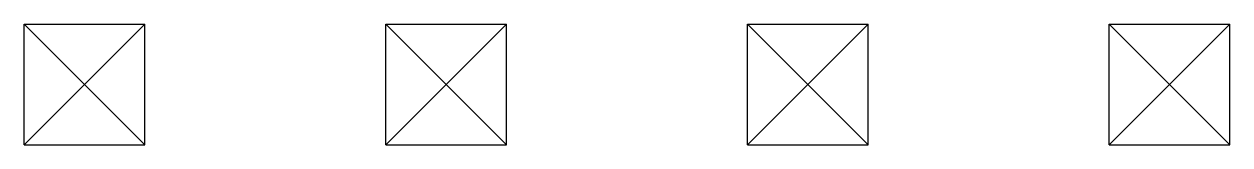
# Model space of a CAD drawing. Extents: x 131 to 495, y 66 to 228.
# Drawn here: x 489.29 to 495.29, y 227.54 to 228.14 of the extents above.
import ezdxf

# ---------------------------------------------------------------- set-up
doc = ezdxf.new("R2010")
doc.units = 0
doc.layers.add('PANTALLAS', color=2, linetype='CONTINUOUS')
doc.layers.add('PLANTA', color=5, linetype='CONTINUOUS')

# ---------------------------------------------------------------- blocks, each defined once
blk = doc.blocks.new('PANTALLA')
at = {"layer": 'PANTALLAS'}
for p, q in [((0, 0), (0, 0.6)), ((0, 0.6), (0.6, 0.6)), ((0.6, 0), (0.6, 0.6)), ((0, 0), (0.6, 0))]:
    blk.add_line(p, q, dxfattribs=at)

msp = doc.modelspace()

# ---------------------------------------------------------------- linework, layer by layer
at = {"layer": 'PLANTA'}
for p, q in [((489.2933, 228.1418), (489.8933, 227.5418)), ((489.2933, 227.5418), (489.8933, 228.1418)), ((491.0933, 228.1418), (491.6933, 227.5418)), ((491.0933, 227.5418), (491.6933, 228.1418)), ((492.8933, 228.1418), (493.4933, 227.5418)), ((492.8933, 227.5418), (493.4933, 228.1418)), ((494.6933, 228.1418), (495.2933, 227.5418)), ((494.6933, 227.5418), (495.2933, 228.1418))]:
    msp.add_line(p, q, dxfattribs=at)

# ---------------------------------------------------------------- block references
at = {"layer": 'PANTALLAS'}
for p in [(489.2933, 227.5418), (491.0933, 227.5418), (492.8933, 227.5418), (494.6933, 227.5418)]:
    msp.add_blockref('PANTALLA', p, dxfattribs=at)

doc.saveas('drawing.dxf')
